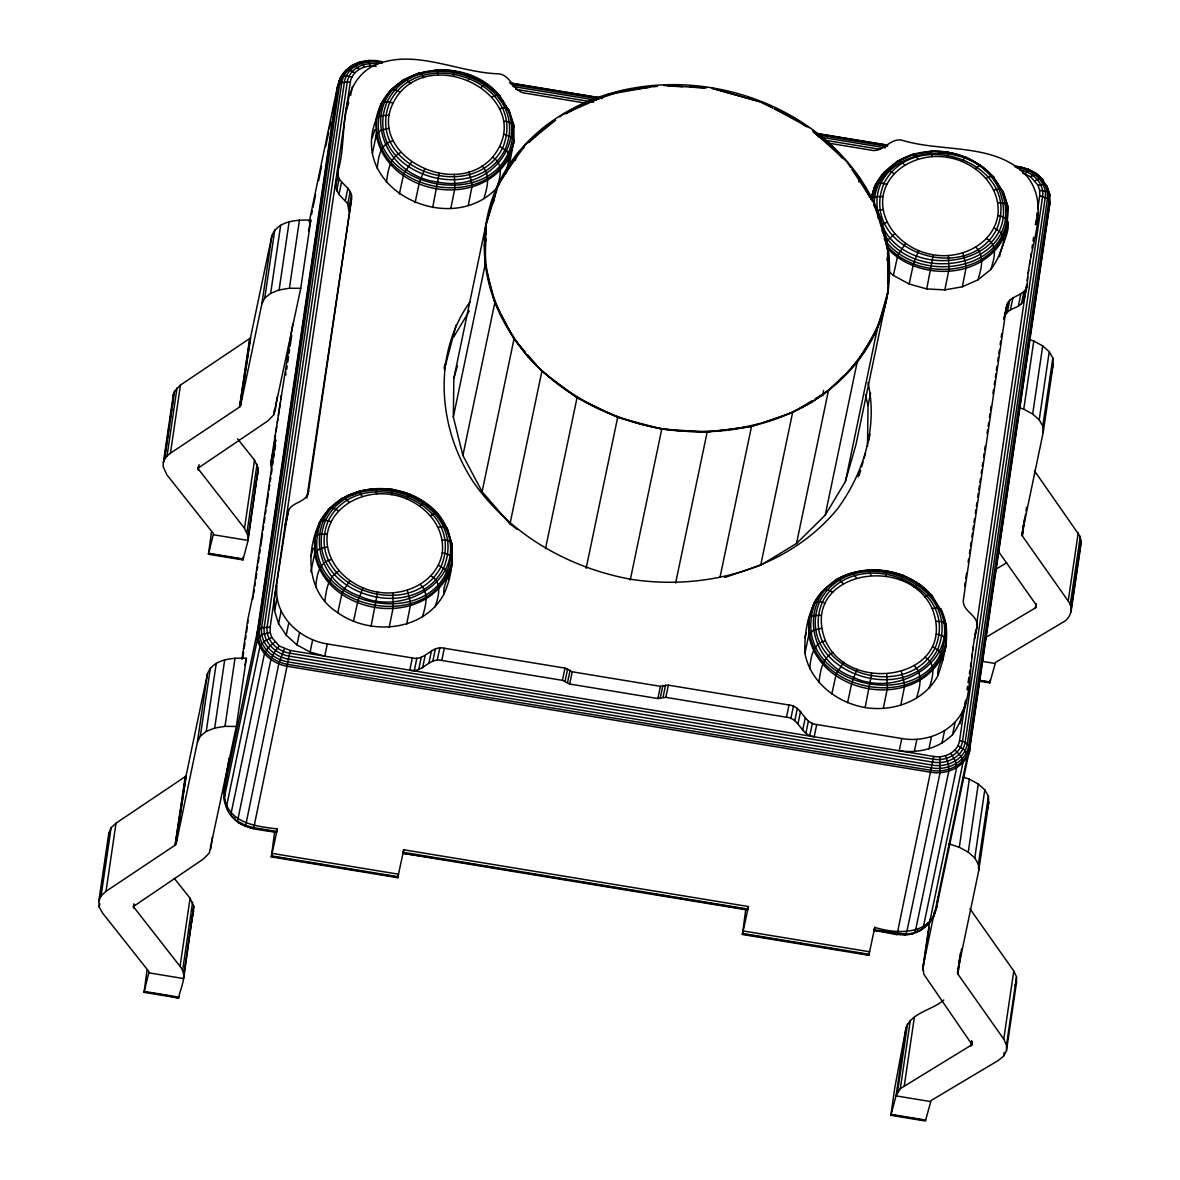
<?xml version="1.0" encoding="UTF-8"?>
<svg xmlns="http://www.w3.org/2000/svg" width="1180" height="1180" viewBox="0 0 1180 1180"><rect width="100%" height="100%" fill="white"/><g stroke="black" fill="none" stroke-linecap="round" stroke-linejoin="round"><path stroke-width="1.5" d="M943.764 1000.006C932.48 1010.124 911.948 1012.307 906.048 1027.721L894.838 1087.414L890.885 1115.321L925.356 1121L931.109 1100.512L998.31 1060.466L1003.664 1056.041L1006.466 1050.775L1006.496 1045.008L1016.511 976.848L1013.782 970.992L969.975 908.851M1006.466 1050.775L1016.482 982.615L1016.511 976.848M470.053 301.815C431.467 355.608 438.414 430.966 474.773 484.095C511.633 535.351 569.38 568.096 630.99 579.277C705.832 590.929 788.24 568.76 837.505 508.846C863.79 473.047 878.038 426.57 867.964 382.6M517.297 529.481L509.981 523.95L482.104 491.721L462.899 455.48L453.327 417.012L453.858 378.279L485.762 225.528L496.382 188.446L516.56 154.875L524.274 147.264M453.327 417.012L485.231 264.276L485.762 225.528L499.111 182.561L525.233 144.771L555.529 120.286L545.263 126.526L529.009 142.573M499.892 97.556L499.907 96.17C467.664 54.324 385.963 63.263 376.125 119.49C348.425 189.346 449.816 237.977 496.647 188.21C500.187 177.885 504.244 163.814 492.517 157.265C451.807 203.447 355.092 147.825 400.168 92.188C440.877 46.005 537.593 101.642 492.517 157.265M867.492 446.379L868.052 405.433L870.604 393.205M887.935 289.985L888.452 253.007L884.617 237.623M932.377 597.552L932.407 596.166C909.19 568.922 866.179 561.591 835.455 580.191L834.894 581.504C810.483 596.121 803.89 626.86 804.922 653.322C810.365 682.379 837.004 702.705 865.146 707.572C892.965 712.012 924.574 701.274 938.1 675.24C945.21 654.089 951.729 629.825 940.77 608.836L937.333 607.774L932.171 608.57C906.992 552.373 798.786 572.123 825.499 640.873C850.677 697.07 958.898 677.32 932.171 608.57M993.958 178.918L993.973 177.516C970.757 150.273 927.76 142.942 897.036 161.557L896.461 162.855M1042.869 181.233L1042.899 179.832C1036.143 171.248 1025.317 167.28 1014.756 166.011M213.624 534.776L248.095 540.455L248.228 536.443L244.496 528.301L197.783 468.357L267.934 420.847L273.745 414.829L300.753 288.333L310.783 220.188C296.991 219.569 277.713 220.69 271.887 235.676L250.426 338.026L180.466 385.049L174.64 391.067L173.342 394.533L163.312 462.678L163.179 466.69L166.911 474.847L213.462 533.625L208.477 554.231L242.947 559.91L248.095 540.455L258.258 468.298L254.511 460.141L237.608 438.857M144.048 992.351L149.034 971.73L102.483 912.951L99.253 907.125L98.781 901.299L108.811 833.154L111.112 827.77L116.023 823.168L185.998 776.145L207.459 673.78C213.285 658.794 232.563 657.673 246.355 658.293L236.325 726.452L209.317 852.948L203.506 858.952L133.34 906.55L180.053 966.405C188.077 975.432 180.57 987.262 178.829 997.115L178.519 998.015L144.048 992.351L147.013 970.344M173.195 398.545L173.342 394.533M149.181 972.895L183.652 978.559L193.815 906.402L190.083 898.26L174.301 878.377M890.885 1115.321L896.033 1095.866L900.311 1088.639L972.084 1044.654L923.763 974.179L922.996 966.774L929.855 920.149M959.311 959.9L957.865 974.046L1003.752 1039.138L1006.496 1045.008M1023.222 525.38L1022.308 535.927L1068.195 601.033C1073.992 608.054 1070.585 618.541 1062.737 622.361L995.537 662.408L989.799 682.896L978.913 681.096M1034.403 470.746L1080.261 536.605L1081.027 544.01L1071.012 612.154M425.405 504.568L425.11 502.518C392.586 479.198 339.619 484.833 319.824 521.958C305.384 552.358 306.756 593.053 337.76 612.715C370.387 635.99 424.077 631.521 444.034 593.894C457.87 563.008 455.996 522.445 425.11 502.518L424.269 502.429C404.651 489.14 379.68 485.511 356.95 491.957L356.463 493.211L351.773 495.29M486.971 85.919L485.836 83.795L481.263 87.305M1022.529 173.106L1030.715 176.794L1038.075 185.304L1043.238 184.508L1046.675 185.555L1049.802 194.228L1049.935 203.55L969.754 748.754L936.566 907.612C931.035 935.563 895.856 934.206 874.823 927.347L868.819 955.298L742.427 934.486L748.43 906.535L403.737 849.777L397.734 877.713L271.341 856.901L274.689 831.62M397.852 875.073L397.734 877.713M742.427 934.486L745.76 909.308M208.477 554.231L211.441 532.239M242.947 559.91L243.08 557.181M989.917 680.167L989.799 682.896M391.937 494.686C364.768 489.744 332.155 504.701 327.317 533.906C323.674 563.45 350.047 587.802 377.615 592.05C404.77 596.977 437.397 582.035 442.22 552.83C445.863 523.286 419.49 498.934 391.937 494.686L392.527 489.317L386.966 489.523M453.503 76.051L454.108 70.667L444.919 70.697M886.003 576.047L886.593 570.663L882.832 570.973M947.569 157.397C920.4 152.471 887.788 167.413 882.95 196.618C879.307 226.162 905.68 250.514 933.247 254.762C960.402 259.703 993.029 244.747 997.852 215.542C1001.496 185.998 975.123 161.645 947.569 157.397L948.16 152.028L938.985 152.058M1028.532 171.13L1028.591 169.256L1025.45 173.932M163.961 461.321L164.492 457.722M165.023 454.138L166.867 441.586M167.398 438.001L169.242 425.449M169.773 421.865L171.616 409.312M172.147 405.714L172.929 400.345M163.312 462.678L164.625 459.212L174.64 391.067M99.253 907.125L99.784 903.526M98.781 901.299L101.082 895.915L111.112 827.77M164.625 459.212L167.014 456.026L177.044 387.866M101.082 895.915L106.008 891.313L116.023 823.168M167.014 456.026L170.436 453.209L180.466 385.049M133.399 907.376L133.93 903.792M197.93 469.522L198.461 465.938M133.856 908.202L134.387 904.617M198.299 470.097L199.081 464.714M106.008 891.313L175.142 845.146L185.157 777M170.436 453.209L239.57 407.041L249.6 338.896M175.142 845.146L185.644 776.602M239.57 407.041L250.086 338.483M175.628 844.747L185.998 776.145M240.056 406.643L250.426 338.026M175.968 844.29L186.175 775.644M240.395 406.185L250.617 337.539M176.159 843.803L197.429 741.94L207.459 673.78M240.587 405.684L261.872 303.82L271.887 235.676M197.429 741.94L200.32 736.187L210.35 668.028M261.872 303.82L264.748 298.068L274.778 229.923M200.32 736.187L206.234 731.423L216.25 663.278M264.748 298.068L270.663 293.319L280.678 225.174M206.234 731.423L214.686 728.06L224.702 659.915M270.663 293.319L279.114 289.956L289.13 221.796M180.053 966.405L190.083 898.26M244.496 528.301L254.511 460.141M182.59 970.462L192.606 902.302M247.018 532.342L257.034 464.197M183.8 974.547L193.815 906.402M248.228 536.443L258.258 468.298M214.686 728.06L224.996 726.349L235.012 658.204M279.114 289.956L289.425 288.245L299.44 220.1M273.745 414.829L274.542 409.46M210.63 849.467L212.474 836.915M275.058 411.363L277.167 397.011M241.915 659.473L247.726 620.031L252.83 595.59L275.737 439.816L270.633 464.256L271.872 469.758M270.633 464.256L292.802 323.748M242.829 657.393L243.626 652.009M244.157 648.425L244.939 643.041M245.469 639.457L246.001 635.873M246.531 632.288L247.313 626.904M271.282 463.961L273.126 451.409M273.657 447.81L274.453 442.441M274.969 438.842L275.501 435.258M276.031 431.674L276.813 426.29M277.344 422.706L277.875 419.121M278.406 415.537L280.25 402.985M228.905 758.268C227.253 777.443 217.164 800.778 232.416 817.238C243.375 829.879 261.355 829.569 276.445 832.475L277.344 828.965C259.054 826.502 235.867 824.584 226.663 805.66L259.851 646.802L263.877 641.537L271.784 637.466L279.159 645.976L290.265 650.475L933.69 756.439C944.561 758.415 957.6 752.427 959.532 740.745L965.417 700.728M226.044 803.978L224.377 801.176L224.849 789.981M225.38 786.367L225.911 782.738M226.708 777.325L227.239 773.697M253.744 593.437L254.275 589.823M254.821 586.195L255.352 582.581M255.883 578.952L256.68 573.524M257.211 569.896L257.742 566.267M258.272 562.654L259.084 557.211M259.615 553.597L260.146 549.969M260.677 546.355L262.535 533.67M263.066 530.041L263.612 526.428M264.143 522.799L264.94 517.371M265.471 513.743L266.002 510.129M266.533 506.5L268.406 493.815M268.937 490.202L269.733 484.759M270.264 481.145L270.795 477.517M271.326 473.903L271.857 470.274M272.669 464.846L273.2 461.218M273.731 457.589L274.262 453.976M274.793 450.347L275.589 444.919M286.681 369.532L287.212 365.918M287.743 362.29L288.54 356.876M289.07 353.263L289.602 349.634M290.132 346.02L291.726 335.179M271.784 637.466L270.191 632.392L270.146 627.229L350.327 82.025C352.26 70.343 365.313 64.354 376.169 66.331M276.99 585.796C273.347 615.341 299.72 639.693 327.288 643.941L324.736 656.154L310.104 652.053L296.962 644.9L286.209 635.209L278.554 623.63L274.542 610.945L274.439 598.024L287.596 513.743C288.967 501.294 307.169 503.727 308.541 491.278L351.507 199.199C353.735 186.809 335.754 183.46 337.981 171.071C348.351 137.588 336.02 89.267 370.476 67.363C410.684 46.035 456.513 72.688 498.24 73.794C511.397 74.753 512.784 92.35 525.941 93.309L587.168 103.397M306.8 498.063L351.507 199.199M822.77 395.905L823.566 390.506M964.65 585.944L965.181 582.315M965.712 578.687L966.523 573.244M968.116 562.359L968.647 558.73M969.459 553.287L969.99 549.659M970.521 546.03L971.052 542.402M971.848 536.959L972.394 533.331M972.925 529.702L973.456 526.074M973.987 522.445L974.518 518.817M975.314 513.374L975.86 509.745M976.391 506.117L976.922 502.488M977.719 497.06L978.25 493.432M978.795 489.803L979.326 486.175M979.857 482.546L980.388 478.918M981.185 473.475L981.731 469.847M982.262 466.218L982.793 462.59M983.589 457.147L984.12 453.518M984.666 449.89L985.197 446.261M987.055 433.562L987.601 429.933M988.132 426.305L988.663 422.676M989.46 417.233L989.99 413.605M990.536 409.976L991.067 406.348M992.926 393.648L993.457 390.02M994.268 384.577L994.799 380.948M995.33 377.32L995.861 373.691M996.392 370.063L996.938 366.434M997.734 360.992L998.265 357.363M998.796 353.735L999.327 350.106M1000.139 344.663L1000.669 341.035M1001.201 337.406L1001.732 333.778M827.431 142.957L870.634 150.066C883.333 153.429 889.956 137.028 902.641 140.391C942.761 152.603 994.607 142.382 1026.216 175.333C1052.56 206.648 1027.323 249.29 1027.382 284.587C1025.995 297.036 1007.794 294.602 1006.422 307.051L963.47 599.13C961.243 611.505 979.208 614.869 976.981 627.259C967.452 662.142 974.636 704.018 952.555 734.609C938.779 748.592 918.291 753.563 899.219 750.76L901.771 738.533C928.94 743.474 961.553 728.517 966.39 699.312M906.048 1027.721L896.033 1095.866L930.504 1101.545M897.523 1092.075L907.538 1023.93M900.311 1088.639L910.326 1020.494M904.293 1085.659L914.323 1017.514M922.819 970.432L929.147 927.392M967.01 689.917L967.541 686.318M968.072 682.719L968.869 677.305M969.4 673.706L969.931 670.107M970.462 666.494L970.978 662.895M971.774 657.496L972.305 653.882M972.836 650.283L973.367 646.684M975.226 634.014L975.772 630.356M976.568 624.899L1026.674 284.203M1027.205 280.604L1027.736 276.99M1028.267 273.391L1028.798 269.792M1029.594 264.379L1030.125 260.78M1030.656 257.181L1031.187 253.567M1031.984 248.169L1032.515 244.57M1033.031 240.956L1033.562 237.357M1035.922 221.309L1035.421 224.746L1037.972 212.533M1036.689 216.161L1037.19 212.725M1037.692 209.288L1039.713 195.541L1039.683 190.378L1038.075 185.304M938.13 896.977L936.566 907.612L935.121 910.636M1039.713 195.541L1047.471 198.668L1049.876 201.898L969.694 747.102C966.818 764.419 947.466 773.298 931.359 770.363L287.935 664.414C271.577 661.892 255.942 647.451 258.096 629.928L338.276 84.724C341.772 65.239 364.679 56.832 382.231 61.861M957.467 972.453L978.751 870.589L978.382 864.306L974.783 857.978L968.249 852.152L959.311 847.269L969.341 779.125L963.264 777.104M1021.895 534.348L1043.179 432.485L1042.81 426.187L1039.211 419.874L1032.677 414.047L1023.753 409.165L1033.769 341.02L1029.226 339.501M968.249 852.152L978.279 784.007L969.341 779.125M1032.677 414.047L1042.707 345.888L1033.769 341.02M957.57 973.515L960.343 953.248M1022.013 535.396L1024.388 519.259M974.783 857.978L984.798 789.833L978.279 784.007M1039.211 419.874L1049.241 351.729L1042.707 345.888M957.865 974.046L961.567 948.927M1022.308 535.927L1025.464 514.406M1025.995 510.822L1026.526 507.238M978.382 864.306L988.398 796.146L984.798 789.833M1042.81 426.187L1052.825 358.042L1049.241 351.729M978.751 870.589L988.766 802.444L988.398 796.146M1043.179 432.485L1053.194 364.325L1052.825 358.042M970.934 1046.041L971.715 1040.671M985.772 637.421L1035.362 607.936L1035.892 604.352M1035.362 607.936L1036.453 603.924M971.686 1045.421L972.217 1041.822M1003.752 1039.138L1013.782 970.992M1068.195 601.033L1078.21 532.888M1003.664 1056.041L1004.195 1052.457M1070.245 604.75L1080.261 536.605M1076.647 567.521L1077.178 563.937M1079.022 551.385L1079.538 547.786M1071.189 608.497L1081.219 540.337M290.265 650.475L253.803 827.682L253.479 828.685L248.095 826.634M439.181 173.401L432.647 207.577M377.615 592.05L371.081 626.226M933.247 254.762L926.713 288.938L909.161 284.011L893.393 275.442L888.23 270.781M871.681 673.397L865.146 707.572M933.69 756.439L897.228 933.631L896.903 934.634L873.849 930.283L879.159 931.168M255.441 486.367L256.104 482.856M256.783 479.331L258.11 472.31M189.346 933.277L190.01 929.752M190.673 926.241L193.682 910.414M309.219 221.899L337.554 86.243L340.548 77.438L346.197 70.21L350.047 70.358L354.841 72.791M311.505 214.524L312.257 210.955M312.995 207.385L315.606 194.892M318.585 180.614L321.58 166.336M325.68 146.703L328.66 132.425M329.412 128.856L330.901 121.717M332.76 112.793L334.633 103.855M335.371 100.285L336.861 93.146M337.613 89.577L339.84 78.868L346.197 70.21M308.555 230.838L310.783 220.188M348.587 99.002L346.035 111.23L348.749 102.453M350.578 95.462L352.392 86.73M337.981 171.071L335.459 187.163L338.97 194.449L347.717 203.742L348.941 211.427M335.459 187.163L338.011 174.95M336.669 190.968L339.221 178.755M338.97 194.449L341.522 182.236M244.865 665.402L246.355 658.293M345.416 200.261L347.967 188.048M347.717 203.742L350.268 191.529M348.911 207.547L351.463 195.334M287.596 513.743L285.044 525.956L286.18 522.268M286.548 520.528L288.731 510.055M274.542 610.945L277.094 598.717M378.957 113.088L380.698 104.755L390.3 90.432L403.988 79.547L407.056 80.329L410.788 83.618M372.423 153.326L376.258 134.992L376.125 119.49L381.391 103.324L391.539 89.621L395.389 89.754L400.168 92.188M278.554 623.63L281.106 611.402M307.818 494.774L308.541 491.278M377.231 168.548C378.293 157.589 380.078 143.444 393.014 140.877M286.209 635.209L288.761 622.996M386.421 182.443C387.925 171.321 389.444 158.12 400.654 152.456M317.391 531.723L319.131 523.389L328.733 509.082L342.421 498.196L345.489 498.963L349.206 502.252M310.856 571.961L314.677 553.626L314.558 538.124L319.824 521.958L329.957 508.255L333.807 508.403L338.601 510.837M296.962 644.9L299.514 632.687M315.665 587.183C316.727 576.238 318.512 562.078 331.447 559.512M399.327 194.081L403.722 173.917L411.422 162.147M310.104 652.053L312.656 639.826M271.341 856.901L277.344 828.965M324.839 601.077C326.358 589.971 327.878 576.755 339.088 571.105M415.095 202.65L419.401 182.443L424.564 169.3M337.76 612.715L342.156 592.552L349.855 580.796M353.528 621.285L357.835 601.077L362.983 587.935M450.775 208.536L454.89 188.284L454.3 174.197M468.268 205.438L472.266 185.201L468.873 171.616M389.208 627.17L393.324 606.918L392.733 592.832M444.196 367.659L444.919 364.163M444.314 369.561L456.144 324.957M483.903 198.506C487.104 187.827 491.087 174.758 481.897 165.834M484.375 245.956L485.88 238.758M493.388 202.827L496.382 188.446M406.702 624.073L410.699 603.836L407.292 590.251M513.182 130.021L513.816 125.124L509.037 109.991L504.834 107.778L499.671 108.575M505.954 173.578L509.436 156.925L514.008 142.19L513.816 125.124L509.244 121.732L503.683 121.26M515.424 160.274L516.56 154.875M412.336 657.939L409.77 670.166C422.47 673.514 429.092 657.113 441.777 660.476L562.418 680.344L569.66 684.031L657.865 698.545L665.83 697.365L786.47 717.234C799.627 718.192 801.014 735.804 814.171 736.748L816.722 724.535C803.565 723.576 802.179 705.965 789.022 705.021L668.382 685.152L660.417 686.332L572.212 671.803L564.969 668.116L444.329 648.248C431.644 644.9 425.021 661.302 412.336 657.939L327.288 643.941M422.337 617.14C425.538 606.461 429.505 593.393 420.331 584.484M414.313 670.402L416.865 658.175M462.899 455.48L494.803 302.729L485.231 264.276M418.679 669.621L421.231 657.408M435.081 606.845C438.621 596.534 442.677 582.463 430.951 575.899M422.588 667.895L425.139 655.667M451.262 550.323L452.309 545.322L451.409 542.357L447.677 540.381L442.117 539.909M428.959 662.747L431.511 650.519M444.034 593.894C441.084 581.283 465.126 555.647 442.22 552.83M432.868 661.007L435.42 648.794M437.249 660.24L439.801 648.012M441.777 660.476L444.329 648.248M482.104 491.721L514.008 338.985L501.559 315.458M509.981 523.95L541.885 371.199L527.947 355.092M545.485 548.73L577.02 397.778L541.885 371.199M562.418 680.344L564.969 668.116M586.135 568.317L617.671 417.381L577.02 397.778M565.117 681.067L567.669 668.854M567.58 682.32L570.132 670.107M569.66 684.031L572.212 671.803M630.253 579.97L661.788 429.019C713.148 436.069 765.894 428.163 811.309 402.527C850.78 376.922 879.365 338.468 887.921 291.74L856.002 444.491L845.382 481.573L825.218 515.144L796.515 543.493L760.702 565.235L724.741 577.507M675.624 583.053L707.159 432.116L711.216 431.6M657.865 698.545L660.417 686.332M660.343 697.601L662.895 685.374M663.042 697.203L665.594 684.975M665.83 697.365L668.382 685.152M719.977 577.463L751.513 426.511L759.153 423.9M760.702 565.235L792.621 412.484L812.047 400.699M858.922 181.882L859.674 178.298L851.68 169.065L873.51 202.119M796.515 543.493L828.419 390.757L843.494 375.874M872.33 197.768C872.979 181.558 885.561 169.537 898.054 160.908L901.122 161.675L904.839 164.979M878.127 218.138L878.879 214.539L873.716 204.804M825.218 515.144L857.123 362.393L877.301 328.837L887.921 291.74M786.47 717.234L789.022 705.021M811.796 611.417C813.359 597.257 825.852 587.463 836.473 579.542L839.555 580.324L843.272 583.613M790.865 718.473L793.417 706.245M886.947 260.19L888.452 253.007M804.922 653.322L808.742 634.988L808.625 619.485L813.89 603.319L824.024 589.617L827.873 589.749L832.667 592.183M794.804 720.611L797.356 708.384M845.382 481.573L877.301 328.837M798.034 723.517L800.586 711.304M809.731 668.544C810.793 657.585 812.577 643.439 825.499 640.873M893.393 275.442L897.788 255.264L905.488 243.508M802.621 730.464L805.173 718.251M858.096 476.853L858.819 473.372M805.852 733.385L808.403 721.157M868.583 441.143L870.044 434.166M818.905 682.438C820.425 671.317 821.944 658.115 833.154 652.452M809.79 735.524L812.342 723.296M909.161 284.011L913.467 263.789L918.615 250.662M831.826 694.076L836.222 673.913L843.907 662.157M847.594 702.646L851.901 682.438L857.049 669.296M926.713 288.938L944.841 289.882L948.956 269.63L948.366 255.559M944.841 289.882L962.334 286.784L966.332 266.562L962.924 252.977M883.274 708.531L887.375 688.279L886.785 674.193M962.334 286.784L977.969 279.852C981.17 269.188 985.138 256.104 975.963 247.195M977.969 279.852L990.713 269.556C994.253 259.246 998.31 245.175 986.583 238.611M900.768 705.433L904.765 685.197L901.358 671.612M1007.248 211.368L1007.882 206.485L1003.088 191.352L998.9 189.139L993.737 189.936M990.713 269.556C1003.693 252.904 1008.192 227.283 1007.882 206.485L1002.336 190.201M999.667 256.606C1000.375 244.584 1019.653 218.167 997.852 215.542M916.403 698.501C919.604 687.822 923.571 674.754 914.397 665.83M1006.422 307.051L1003.87 319.264L1007.573 303.363M914.338 751.542L916.89 739.329M1005.006 315.591L1007.248 312.346L1009.8 300.133M929.132 688.206C932.687 677.895 936.743 663.809 925.017 657.26M1007.248 312.346L1010.434 309.78L1012.986 297.552M945.682 630.017L946.375 626.683L945.475 623.719L941.743 621.727L936.183 621.255M938.1 675.24C935.15 662.629 959.192 636.994 936.286 634.176M1010.434 309.78L1018.252 306.313L1020.803 294.086M1018.252 306.313L1021.438 303.732L1023.989 291.519M928.911 748.961L931.463 736.748M1021.438 303.732L1023.68 300.502L1026.231 288.274M1027.382 284.587L1023.68 300.502M1047.324 216.043L1049.876 201.898M941.935 743.194L944.502 730.966M952.555 734.609L955.107 722.396M974.429 639.472L976.981 627.259M960.019 723.812L962.57 711.599M922.996 966.774L934.575 911.373M1050.967 375.048L1053.194 364.325M985.787 816.737L988.766 802.444M748.43 906.535L747.53 910.046L402.837 853.288L403.737 849.777M873.923 930.858L874.823 927.347M453.858 378.279L457.398 365.918M859.202 475.363L860.663 470.245M861.636 466.838L863.096 461.719M864.085 458.312L865.545 453.209M367.26 62.23L368.116 60.505L382.261 62.142M372.305 137.809L374.842 129.623M310.724 556.459L313.275 548.272M503.786 134.181L511.545 137.308L513.949 140.538C498.521 217.046 368.75 194.154 376.848 117.971L380.388 115.714L388.899 115.271M506.618 171.97L510.173 160.524L513.949 140.538M452.368 559.187C436.954 635.681 307.183 612.803 315.281 536.605L318.821 534.363L327.317 533.906M870.692 199.199L874.764 186.116L884.366 171.793L889.44 171.115L894.234 173.549M870.914 199.317L875.457 184.67L885.59 170.967M872.389 201.411L872.374 198.034L876.843 183.638L881.239 182.989L886.77 184.346M804.79 637.805L806.309 632.893M1008 221.899C997.543 276.607 918.851 283.687 886.239 244.865M946.434 640.534C931.02 717.042 801.25 694.15 809.347 617.966L812.887 615.709L821.383 615.267M959.532 740.745C967.452 741.129 973.441 748.843 967.467 756.115L934.28 914.972C930.725 923.468 923.38 929.825 914.633 932.584C913.04 935.489 879.395 933.159 905.163 935.062L906.86 931.61L940.047 772.753L939.737 756.749M934.678 912.081L932.879 917.834L930.12 919.913M373.028 61.272L376.774 60.962L376.494 64.015C364.222 61.788 349.487 68.543 347.304 81.745L267.123 626.949C265.485 640.283 277.389 651.286 289.852 653.204L933.277 759.168C945.549 761.395 960.284 754.639 962.467 741.438L1042.648 196.234C1044.3 182.9 1032.382 171.897 1019.933 169.979L1020.198 166.911L1026.984 169.359M850.529 574.572L851.768 572.772L852.757 572.993L856.311 577.831M359.089 69.355L355.357 66.065L352.289 65.298L344.324 72.393M284.409 648.838L278.775 663.868L245.484 826.442L246.34 826.133L238.301 822.534L231.206 815.395L231.251 812.622L264.438 653.764L268.022 647.82L274.852 642.097M822.15 591.8L824.024 589.617M468.121 80.152L471.263 75.49L455.687 71.656M406.554 498.801L409.696 494.125L392.365 489.818M962.187 161.513L965.329 156.852L981.126 165.952L993.973 177.516M900.62 580.147L903.762 575.486L886.431 571.164M1015.08 985.256L1016.482 982.615M453.592 337.185L469.345 310.959M497.636 186.765L499.627 183.888M904.131 934.457L905.163 935.062C913.925 934.206 923.232 930.607 928.085 922.863M997.749 202.621L1003.31 203.093L1007.042 205.084C1014.372 270.5 921.005 285.767 886.165 241.679L894.72 233.817M1035.937 607.508L1036.143 604.883L997.557 550.146M279.159 645.976L273.834 653.056L270.899 659.576L237.519 821.088L245.219 825.277L253.803 827.682L276.784 831.472M435.907 70.225L436.895 70.048C460.539 69.001 483.889 78.765 499.907 96.17M929.973 151.586L930.946 151.409C960.535 149.816 990.109 165.864 1003.133 192.812L993.368 176.602L990.492 176.395L986.096 178.357M851.783 367.673L857.123 362.393M419.697 505.94L424.269 502.429L436.541 513.506L447.5 530.1L447.456 528.625M975.329 168.652L979.902 165.156L981.126 165.952M1030.715 176.794L1036.114 173.357L1042.899 179.832M913.763 587.301L919.176 583.864L932.407 596.166M389.666 91.804L402.97 80.196L419.284 72.777L421.393 73.971L423.812 77.836M559.645 116.968L562.373 114.755L608.01 94.533L657.26 85.801M328.084 510.439L342.421 498.196M883.717 173.15L895.045 164.005M351.271 65.947L359.753 61.98L361.877 63.174L364.296 67.053M356.95 491.957L358.691 491.632L362.245 496.485M897.036 161.557L913.335 154.123L915.459 155.332L917.878 159.197M926.049 925.813L928.513 924.161L929.796 921.447L962.983 762.59L961.184 756.365L955.018 749.979M566.223 113.796L581.062 104.784L622.17 90.772L650.313 87.217M815.1 398.84L828.419 390.757M995.802 569.262L1006.643 562.816M492.031 96.996L496.426 95.034L499.302 95.241L509.067 111.466M1035.008 180.658L1039.403 178.711L1042.294 178.918L1047.457 188.18M430.464 515.63L434.86 513.683L437.736 513.89M924.515 596.992L928.926 595.03L931.802 595.236L941.552 611.461L930.607 594.853L918.32 583.79M881.563 224.657C852.181 149.034 971.214 127.322 998.9 189.139C1028.296 264.762 909.264 286.475 881.563 224.657L887.08 222.224M872.374 198.034L877.035 196.5L882.95 196.618M360.741 62.216C351.433 65.121 343.483 72.614 341.831 82.467L261.65 627.672C259.674 643.675 273.952 656.862 288.879 659.148L932.303 765.112C947.009 767.782 964.665 759.684 967.29 743.872L1047.471 198.668L1047.412 191.676L1045.244 184.803M420.257 72.998C354.856 93.559 377.453 174.684 437.795 182.074C498.993 194.405 541.355 122.986 485.836 83.795M914.323 154.359C892.051 161.055 872.3 181.927 874.528 206.294M358.691 491.632C303.378 506.781 308.909 578.628 359.531 596.033C403.457 617.568 469.92 578.731 445.273 526.723L438.104 527.224M835.455 580.191C861.459 565.338 895.163 567.374 919.559 584.587M852.757 572.993C797.444 588.142 802.975 659.989 853.597 677.394C897.523 698.929 963.986 660.092 939.339 608.084M764.257 422.16L792.621 412.484M877.153 210.704L883.068 209.539M359 62.525L368.632 60.814L370.122 66.021M418.517 73.308L436.895 70.048L438.385 75.255M912.583 154.668L930.946 151.409L932.451 156.616M389.002 128.192L380.521 130.464L376.258 134.992C387.04 194.641 480.717 211.22 509.436 156.925L507.194 151.32L499.981 146.468M327.435 546.827L318.939 549.113L314.677 553.626C325.474 613.275 419.151 629.855 447.869 575.56L445.627 569.97L438.414 565.102M270.191 632.392L261.709 634.678L257.447 639.191L224.259 798.049L228.242 810.911M821.487 628.188L813.005 630.459L808.742 634.988C819.54 694.637 913.217 711.216 941.92 656.921L939.693 651.316L932.48 646.463M653.779 86.774L657.26 86.332M663.824 85.506L706.451 87.895M716.422 430.936L751.513 426.511M289.425 288.245L300.753 288.333M224.996 726.349L236.325 726.452M1039.683 190.378L1047.412 191.676L1048.976 192.827L1049.876 195.792L1046.675 185.555M917.45 930.415L920.253 930.504L922.288 929.191L923.424 926.595L956.611 767.738L955.431 761.012L950.785 753.4M667.954 85.963L682.601 86.73M689.931 87.114L704.578 87.88M379.753 489.154L374.34 488.874L375.314 488.697L376.818 493.904M873.805 570.515L868.406 570.22L869.38 570.043L870.884 575.25M906.092 934.103L874.247 929.855M617.671 417.381L661.788 429.019L707.159 432.116M350.327 82.025L341.831 82.467L337.554 86.243L257.373 631.448L224.185 790.305L224.318 793.594M270.146 627.229L261.65 627.672L257.373 631.448C255.19 649.162 271.017 663.779 287.551 666.331L930.99 772.281C944.9 774.493 960.697 769.124 967.467 756.115L965.225 750.524L958.013 745.657M509.45 82.806L600.34 97.778M814.819 133.089L887.522 145.066M511.309 83.382L600.369 98.058M814.849 133.37L887.552 145.347M1014.785 166.292L1028.163 169.419L1036.512 174.079M376.612 61.463L380.24 62.053M511.117 83.603L522.017 85.403M525.646 86.007L529.289 86.597M532.918 87.202L536.561 87.792M540.189 88.397L543.832 88.987M547.461 89.592L551.104 90.196M554.733 90.786L587.448 96.17M591.091 96.775L594.72 97.379M598.349 97.97L601.992 98.574M820.1 134.491L823.743 135.081M827.372 135.685L887.36 145.568M1014.579 166.513L1018.222 167.118M382.173 63.189C367.334 58.823 347.318 64.944 344.413 81.892L264.231 627.096C262.403 641.876 275.589 654.045 289.38 656.169L932.805 762.118C946.39 764.596 962.688 757.117 965.107 742.515L1045.288 197.311C1047.25 181.012 1031.571 168.71 1016.511 167.634M511.22 84.429L598.466 98.796M816.575 134.712L887.463 146.394M512.813 86.465L596.431 100.241M818.168 136.747L885.428 147.825M515.63 89.297L593.614 102.144M823.92 140.066L880.133 149.314M982.232 661.346L994.932 663.44M208.801 553.317L243.272 558.996M979.223 680.182L990.109 681.981M208.418 553.612L242.888 559.291M984.282 681.376L987.911 681.966M816.722 724.535L901.771 738.533M403.176 852.285L747.869 909.043M258.7 828.994L262.24 829.569M265.766 830.16L269.306 830.735M272.846 831.325L276.445 832.475M448.12 860.19L402.837 853.288M451.748 860.781L455.377 861.385M459.005 861.975L462.634 862.58M466.262 863.17L469.891 863.775M473.519 864.365L477.148 864.97M480.776 865.56L498.919 868.554M502.547 869.144L506.176 869.749M509.804 870.338L513.433 870.943M517.061 871.533L520.69 872.138M524.318 872.728L527.947 873.333M531.575 873.923L569.675 880.206M573.303 880.796L576.932 881.401M580.56 881.991L620.474 888.569M624.102 889.16L627.731 889.764M631.359 890.354L634.988 890.959M638.616 891.549L642.245 892.154M645.873 892.744L649.501 893.349M653.13 893.938L656.759 894.543M660.387 895.133L664.016 895.738M667.644 896.328L671.273 896.933M674.901 897.523L742.014 908.585M882.684 931.743L886.224 932.333M889.764 932.908L893.29 933.498M272.241 853.406L398.634 874.218M743.326 930.976L869.704 951.788M271.68 855.913L398.058 876.725M742.766 933.483L869.144 954.296M271.267 856.341L294.749 860.205M298.363 860.81L301.962 861.4M305.576 861.99L309.19 862.595M312.803 863.185L316.417 863.775M320.016 864.38L323.63 864.97M327.244 865.56L330.857 866.15M334.471 866.754L338.085 867.344M341.684 867.934L352.525 869.719M356.139 870.324L359.738 870.914M363.352 871.504L366.965 872.109M370.579 872.698L374.193 873.288M377.807 873.893L381.406 874.483M385.019 875.073L388.633 875.663M392.247 876.268L395.861 876.858M742.353 933.911L782.075 940.46M785.688 941.05L789.302 941.64M792.916 942.245L796.529 942.835M800.129 943.425L803.742 944.029M807.356 944.62L810.97 945.21M814.584 945.814L818.183 946.404M821.796 946.994L825.41 947.599M829.024 948.189L832.638 948.779M836.251 949.384L839.85 949.974M843.464 950.564L847.078 951.169M850.692 951.759L854.305 952.349M857.904 952.938L861.518 953.543M865.132 954.133L868.819 955.298M144.358 991.436L178.829 997.115M891.21 1114.407L925.681 1120.086M143.99 991.731L147.618 992.321M151.247 992.926L154.875 993.516M158.504 994.121L162.132 994.711M165.761 995.315L178.519 998.015M890.826 1114.702L907.154 1117.386M910.783 1117.991L914.412 1118.581M918.04 1119.186L921.669 1119.791M911.167 933.203L913.128 933.66L914.633 932.584L915.606 930.061L948.794 771.204L948.381 764.139L945.563 755.716M947.997 152.53L965.447 157.427M661.788 429.019C610.34 419.121 562.565 394.43 526.944 355.696C501.013 322.376 481.573 281.563 485.88 238.39M232.416 817.238L234.791 818.006M351.846 77.113L346.315 75.756L341.92 76.405L339.737 83.441L259.556 628.645C257.461 645.578 272.58 659.532 288.377 661.965L931.817 767.915C947.378 770.746 966.081 762.177 968.854 745.436L1049.035 200.231L1048.976 192.827M392.704 102.984L387.173 101.628L382.777 102.277C348.911 192.871 518.345 222.12 512.976 123.723M825.204 602.98L819.658 601.638L815.262 602.272C781.396 692.867 950.844 722.116 945.475 623.719M331.138 521.634L325.606 520.277L321.211 520.926C287.345 611.52 456.778 640.755 451.409 542.357M1019.196 407.661L1023.753 409.165M948.69 843.744L959.311 847.269M759.728 101.701L711.894 88.264L763.091 102.63L772.487 107.749M761.321 102.468L772.472 107.837M994.047 227.814L1001.26 232.681L1003.502 238.272C981.111 280.235 917.303 281.046 886.888 247.8M445.273 526.723L446.704 527.475L452.309 545.322M809.082 127.647L774.051 108.604L796.662 119.505L806.102 126.644M411.392 495.571L425.493 503.241L438.341 514.804M813.359 132.131L831.797 146.069L842.166 158.061M1035.273 173.283L1041.099 178.534L1046.542 186.794M812.784 130.98L846.738 161.572L850.692 167.56M490.851 89.415L493.432 91.745M514.008 338.985L525.572 352.333M882.065 230.705C913.644 290.428 1031.099 264.807 1000.906 189.449M884.174 238.655L886.165 241.679M859.674 178.298L869.749 197.311M494.803 302.729L499.966 312.464M1003.664 194.508L1007.941 208.034M873.952 203.535L887.552 246.517L887.862 284.395M940.77 608.836L946.375 626.683M508.27 108.84L513.875 126.688M878.879 214.539L884.204 235.926M865.412 394.828L868.052 405.433M108.811 833.154L109.165 837.52M285.767 371.656L285.885 374.96M280.648 396.097L280.781 399.386M252.83 595.59L252.948 598.88M247.726 620.031L247.844 623.32M226.663 805.66L226.722 808.61M1004.21 238.434L1004.239 241.87M942.643 657.068L942.673 660.52M485.762 225.528L485.85 234.717M448.577 575.707L448.606 579.159M387.173 101.628C359.03 170.451 473.918 210.955 505.173 149.462C533.316 80.638 418.428 40.135 387.173 101.628M389.887 102.07C362.983 167.87 472.826 206.603 502.71 147.795C529.614 81.995 419.77 43.262 389.887 102.07M325.606 520.277C297.463 589.086 412.351 629.604 443.606 568.096C471.735 499.273 356.862 458.769 325.606 520.277M328.32 520.719C301.416 586.519 411.26 625.238 441.143 566.429C468.047 500.63 358.204 461.911 328.32 520.719M883.953 183.431C857.049 249.231 966.892 287.964 996.775 229.156C1023.68 163.356 913.836 124.623 883.953 183.431M819.658 601.638C791.529 670.447 906.417 710.95 937.672 649.457C965.801 580.634 850.913 540.13 819.658 601.638M822.371 602.066C795.482 667.865 905.326 706.599 935.209 647.791C962.113 581.991 852.27 543.257 822.371 602.066M527.032 355.269A203.86 172.118 11.8 0 0 874.66 334.294A203.86 172.118 11.8 0 0 659.089 85.063A203.86 172.118 11.8 0 0 527.032 355.269"/></g></svg>
